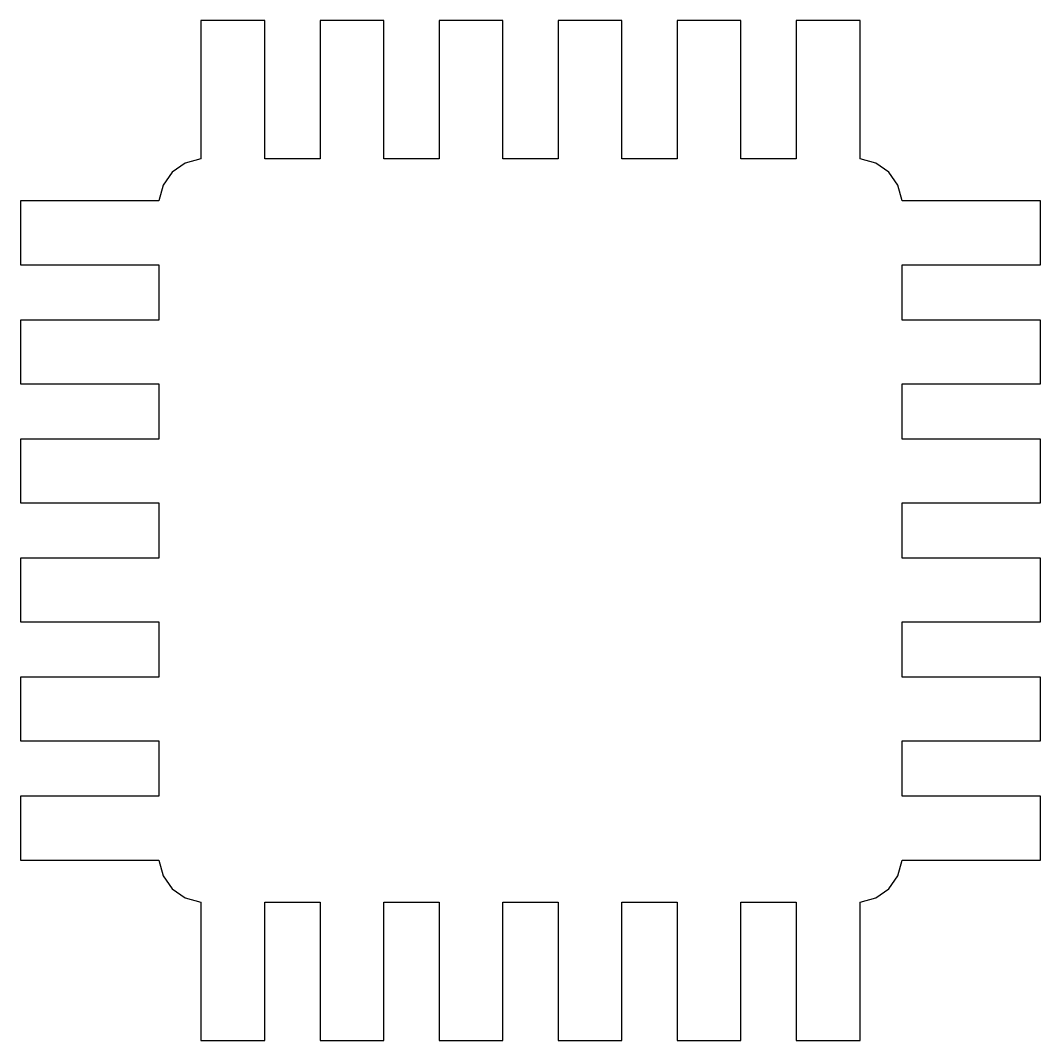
# Model space of a CAD drawing. Extents: x 2.3 to 70, y 2.3 to 70.
import ezdxf

# ---------------------------------------------------------------- set-up
doc = ezdxf.new("R2010")
doc.units = 0
doc.layers.add('Layer_1', color=7, linetype='CONTINUOUS')

msp = doc.modelspace()

# ---------------------------------------------------------------- linework, layer by layer
at = {"layer": 'Layer_1', "color": 7}
msp.add_lwpolyline([(14.243403, 69.991111), (14.243403, 60.792431), (13.189717, 60.521661), (12.327987, 59.920902), (11.727228, 59.059171), (11.456458, 58.005486), (2.257778, 58.005486), (2.257778, 53.772153), (11.447639, 53.772153), (11.447639, 50.094444), (2.257778, 50.094444), (2.257778, 45.861111), (11.447639, 45.861111), (11.447639, 42.192222), (2.257778, 42.192222), (2.257778, 37.958889), (11.447639, 37.958889), (11.447639, 34.29), (2.257778, 34.29), (2.257778, 30.056667), (11.447639, 30.056667), (11.447639, 26.387778), (2.257778, 26.387778), (2.257778, 22.154444), (11.447639, 22.154444), (11.447639, 18.476736), (2.257778, 18.476736), (2.257778, 14.243403), (11.456458, 14.243403), (11.725745, 13.188518), (12.326175, 12.326995), (13.188482, 11.72694), (14.243403, 11.456458), (14.243403, 2.257778), (18.476736, 2.257778), (18.476736, 11.447639), (22.154444, 11.447639), (22.154444, 2.257778), (26.387778, 2.257778), (26.387778, 11.447639), (30.056667, 11.447639), (30.056667, 2.257778), (34.29, 2.257778), (34.29, 11.447639), (37.958889, 11.447639), (37.958889, 2.257778), (42.192222, 2.257778), (42.192222, 11.447639), (45.861111, 11.447639), (45.861111, 2.257778), (50.094444, 2.257778), (50.094444, 11.447639), (53.772153, 11.447639), (53.772153, 2.257778), (58.005486, 2.257778), (58.005486, 11.456458), (59.060407, 11.72694), (59.922715, 12.326995), (60.523144, 13.188518), (60.792431, 14.243403), (69.991111, 14.243403), (69.991111, 18.476736), (60.80125, 18.476736), (60.80125, 22.154444), (69.991111, 22.154444), (69.991111, 26.387778), (60.80125, 26.387778), (60.80125, 30.056667), (69.991111, 30.056667), (69.991111, 34.29), (60.80125, 34.29), (60.80125, 37.958889), (69.991111, 37.958889), (69.991111, 42.192222), (60.80125, 42.192222), (60.80125, 45.861111), (69.991111, 45.861111), (69.991111, 50.094444), (60.80125, 50.094444), (60.80125, 53.772153), (69.991111, 53.772153), (69.991111, 58.005486), (60.792431, 58.005486), (60.521661, 59.059171), (59.920902, 59.920902), (59.059171, 60.521661), (58.005486, 60.792431), (58.005486, 69.991111), (53.772153, 69.991111), (53.772153, 60.80125), (50.094444, 60.80125), (50.094444, 69.991111), (45.861111, 69.991111), (45.861111, 60.80125), (42.192222, 60.80125), (42.192222, 69.991111), (37.958889, 69.991111), (37.958889, 60.80125), (34.29, 60.80125), (34.29, 69.991111), (30.056667, 69.991111), (30.056667, 60.80125), (26.387778, 60.80125), (26.387778, 69.991111), (22.154444, 69.991111), (22.154444, 60.80125), (18.476736, 60.80125), (18.476736, 69.991111), (14.243403, 69.991111), (14.243403, 69.991111)], dxfattribs=at)

doc.saveas('drawing.dxf')
